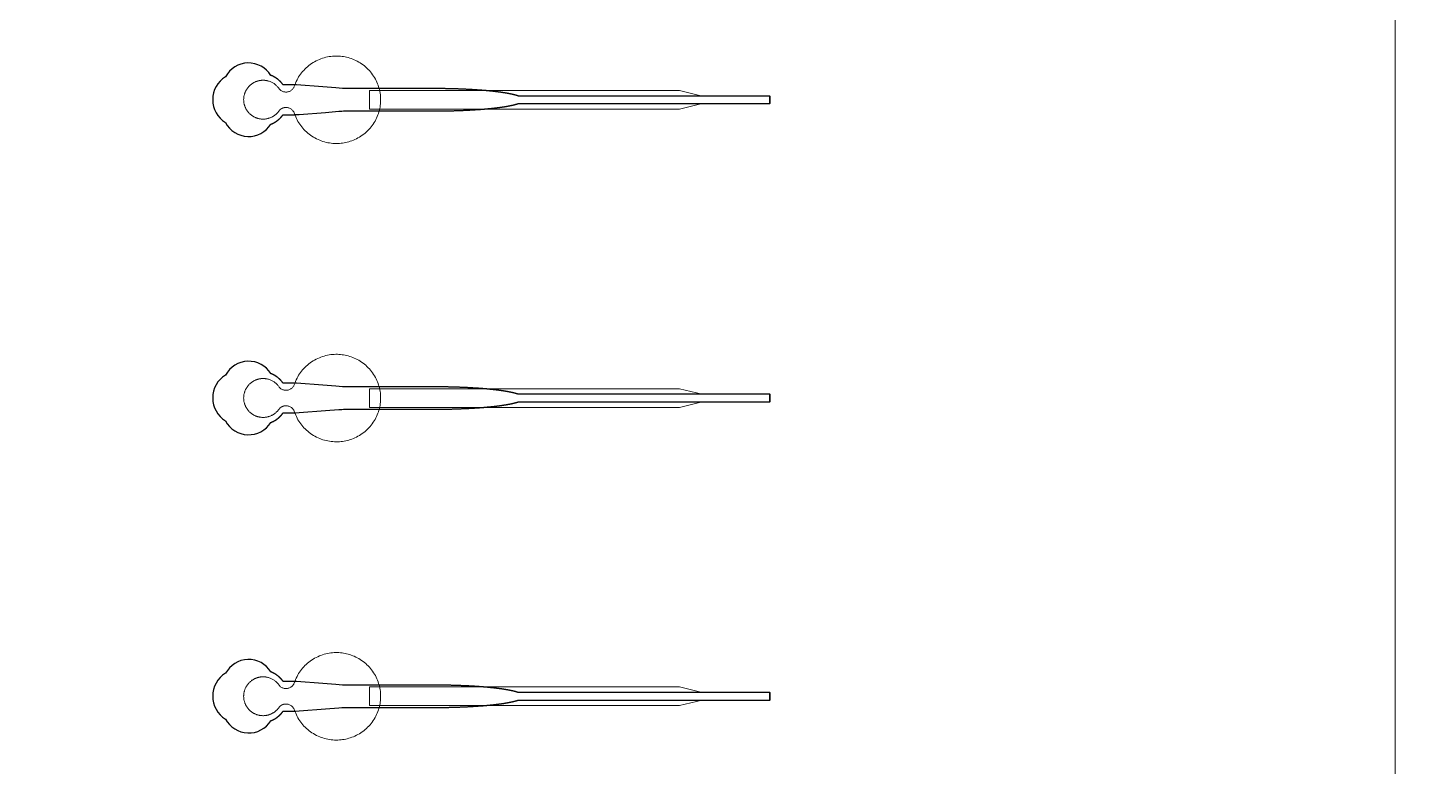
# Model space of a CAD drawing. Header units: inches. Extents: x -52997 to 52003, y -52254 to 52746.
# Drawn here: x 22411 to 31725, y 3341 to 8293 of the extents above; entities that cross this region are included whole.
import ezdxf

# ---------------------------------------------------------------- set-up
doc = ezdxf.new("R2010")
doc.units = ezdxf.units.IN
doc.header["$MEASUREMENT"] = 0
doc.layers.add('1', color=1, linetype='Continuous')
doc.layers.add('2', color=140, linetype='Continuous', lineweight=0)
doc.layers.add('3', color=90, linetype='Continuous', lineweight=0)

msp = doc.modelspace()

# ---------------------------------------------------------------- linework, layer by layer
at = {"layer": '1'}
for points in [[(-16283.4, -47485.7), (0, -47485.7), (16283.4, -47485.7, 5.999107)], [(-16250, -47285.7), (0, -47285.7), (16250, -47285.7, 5.986812)], [(-13685.8, -45485.7), (0, -45485.7), (13685.8, -45485.7, 6.794322)], [(24040.9, 7646.4), (24041.2, 7646.6), (24042.1, 7646.9), (24042.9, 7647.2), (24043.8, 7647.6), (24044.6, 7647.9), (24045.5, 7648.2), (24046.3, 7648.6), (24047.2, 7649), (24048, 7649.3), (24048.9, 7649.7), (24049.7, 7650.1), (24050.6, 7650.5), (24051.4, 7650.9), (24052.3, 7651.3), (24053.1, 7651.7), (24054, 7652.1), (24054.9, 7652.5), (24055.7, 7652.9), (24056.6, 7653.4), (24057.4, 7653.8), (24058.3, 7654.2), (24059.1, 7654.7), (24060, 7655.1), (24060.9, 7655.6), (24061.7, 7656.1), (24062.6, 7656.5), (24063.4, 7657), (24064.3, 7657.5), (24065.1, 7658), (24066, 7658.5), (24066.8, 7659), (24067.7, 7659.5), (24068.6, 7660), (24069.4, 7660.5), (24070.2, 7661), (24071.1, 7661.6), (24071.9, 7662.1), (24072.8, 7662.7), (24073.6, 7663.2), (24074.5, 7663.8), (24075.3, 7664.3), (24076.2, 7664.9), (24077, 7665.4), (24077.8, 7666), (24078.7, 7666.6), (24079.5, 7667.2), (24080.3, 7667.8), (24081.1, 7668.4), (24082, 7669), (24082.8, 7669.6), (24083.6, 7670.2), (24084.4, 7670.8), (24085.2, 7671.4), (24086, 7672), (24086.8, 7672.7), (24087.6, 7673.3), (24088.4, 7673.9), (24089.2, 7674.6), (24090, 7675.2), (24090.8, 7675.9), (24091.6, 7676.5), (24092.4, 7677.2), (24093.1, 7677.8), (24093.9, 7678.5), (24094.7, 7679.2), (24095.4, 7679.9), (24096.2, 7680.5), (24097, 7681.2), (24097.7, 7681.9), (24098.5, 7682.6), (24099.2, 7683.3), (24099.9, 7684), (24100.7, 7684.7), (24101.4, 7685.4), (24102.1, 7686.1), (24102.9, 7686.8), (24103.6, 7687.5), (24104.3, 7688.3), (24105, 7689), (24105.7, 7689.7), (24106.4, 7690.4), (24107.1, 7691.2), (24107.8, 7691.9), (24108.4, 7692.6), (24109.1, 7693.4), (24109.8, 7694.1), (24110.4, 7694.8), (24111.1, 7695.6), (24111.7, 7696.3), (24112.4, 7697.1), (24113, 7697.8), (24113.7, 7698.6), (24114.3, 7699.3), (24114.9, 7700.1), (24115.5, 7700.9), (24116.1, 7701.6), (24116.7, 7702.4), (24117.3, 7703.1), (24117.9, 7703.9), (24118.5, 7704.7), (24119.1, 7705.4), (24119.7, 7706.2), (24120.2, 7707), (24120.8, 7707.7), (24121.3, 7708.5), (24121.9, 7709.3), (24122.4, 7710), (24166, 7710), (24187.8, 7710), (24198.7, 7710), (24201.4, 7710), (24202.8, 7710), (24202.8, 7710), (24202.8, 7710), (24202.9, 7710), (24202.9, 7710), (24202.9, 7710.1), (24203, 7710.1), (24203.3, 7710.1), (24204, 7710.1), (24205.4, 7710.2), (24208.1, 7710.5), (24230.2, 7712.1), (24406.9, 7725.7), (24495.2, 7732.5), (24517.3, 7734.2), (24528.3, 7735), (24528.7, 7735), (24528.7, 7735), (24528.8, 7735), (24528.8, 7735), (24528.9, 7735), (24529.3, 7735), (24789.8, 7735), (24796.1, 7735), (24808.6, 7735), (24909.1, 7735), (25110.2, 7735), (25122.7, 7735), (25129, 7735), (25132.2, 7735), (25133.7, 7735), (25134.1, 7735), (25134.3, 7735), (25134.4, 7735), (25134.5, 7735), (25134.5, 7735), (25134.5, 7735), (25135.1, 7735), (25139.7, 7735.1), (25144.3, 7735.1), (25148.9, 7735.1), (25153.5, 7735.1), (25158.2, 7735.1), (25162.8, 7735.1), (25167.5, 7735.2), (25172.2, 7735.2), (25176.9, 7735.2), (25181.6, 7735.3), (25186.3, 7735.3), (25191, 7735.4), (25195.7, 7735.4), (25200.5, 7735.5), (25205.2, 7735.6), (25210, 7735.6), (25214.8, 7735.7), (25219.5, 7735.8), (25224.3, 7735.9), (25229.1, 7736), (25233.9, 7736.1), (25238.7, 7736.2), (25243.5, 7736.3), (25248.3, 7736.4), (25253.1, 7736.5), (25258, 7736.7), (25262.8, 7736.8), (25267.6, 7736.9), (25272.4, 7737.1), (25277.3, 7737.2), (25282.1, 7737.4), (25286.9, 7737.5), (25291.8, 7737.7), (25296.6, 7737.8), (25301.4, 7738), (25306.3, 7738.2), (25311.1, 7738.4), (25315.9, 7738.6), (25320.7, 7738.8), (25325.6, 7739), (25330.4, 7739.2), (25335.2, 7739.4), (25340, 7739.6), (25344.8, 7739.8), (25349.6, 7740), (25354.4, 7740.3), (25359.1, 7740.5), (25363.9, 7740.7), (25368.7, 7741), (25373.4, 7741.3), (25378.2, 7741.5), (25382.9, 7741.8), (25387.6, 7742), (25392.3, 7742.3), (25397, 7742.6), (25401.7, 7742.9), (25406.4, 7743.2), (25411, 7743.5), (25415.6, 7743.8), (25420.3, 7744.1), (25424.9, 7744.4), (25429.5, 7744.7), (25434, 7745.1), (25436.3, 7745.2), (25438.6, 7745.4), (25440.9, 7745.6), (25443.1, 7745.7), (25445.4, 7745.9), (25447.7, 7746.1), (25449.9, 7746.2), (25452.1, 7746.4), (25454.4, 7746.6), (25456.6, 7746.8), (25458.9, 7747), (25461.1, 7747.1), (25463.3, 7747.3), (25465.5, 7747.5), (25467.7, 7747.7), (25469.9, 7747.9), (25472.1, 7748.1), (25474.3, 7748.2), (25476.5, 7748.4), (25478.7, 7748.6), (25480.9, 7748.8), (25483, 7749), (25485.2, 7749.2), (25487.4, 7749.4), (25489.5, 7749.6), (25491.6, 7749.8), (25493.8, 7750), (25495.9, 7750.2), (25498, 7750.4), (25500.2, 7750.6), (25502.3, 7750.8), (25504.4, 7751), (25506.5, 7751.2), (25508.6, 7751.4), (25510.6, 7751.6), (25512.7, 7751.8), (25514.8, 7752), (25516.9, 7752.3), (25518.9, 7752.5), (25521, 7752.7), (25523, 7752.9), (25525, 7753.1), (25527.1, 7753.3), (25529.1, 7753.6), (25531.1, 7753.8), (25533.1, 7754), (25535.1, 7754.2), (25537.1, 7754.4), (25539.1, 7754.7), (25541, 7754.9), (25543, 7755.1), (25545, 7755.3), (25546.9, 7755.6), (25548.9, 7755.8), (25550.8, 7756), (25552.7, 7756.3), (25554.6, 7756.5), (25556.5, 7756.7), (25558.4, 7757), (25560.3, 7757.2), (25562.2, 7757.5), (25564.1, 7757.7), (25565.9, 7757.9), (25567.8, 7758.2), (25569.7, 7758.4), (25571.5, 7758.7), (25573.3, 7758.9), (25575.1, 7759.1), (25577, 7759.4), (25578.8, 7759.6), (25580.6, 7759.9), (25582.3, 7760.1), (25584.1, 7760.4), (25585.9, 7760.6), (25587.6, 7760.9), (25589.4, 7761.1), (25591.1, 7761.4), (25592.9, 7761.7), (25594.6, 7761.9), (25596.3, 7762.2), (25598, 7762.4), (25599.7, 7762.7), (25601.4, 7762.9), (25603, 7763.2), (25604.7, 7763.5), (25606.3, 7763.7), (25608, 7764), (25609.6, 7764.2), (25611.2, 7764.5), (25612.9, 7764.8), (25614.5, 7765), (25616.1, 7765.3), (25617.6, 7765.6), (25619.2, 7765.8), (25620.8, 7766.1), (25622.3, 7766.4), (25623.9, 7766.7), (25625.4, 7766.9), (25626.9, 7767.2), (25628.4, 7767.5), (25629.9, 7767.7), (25631.4, 7768), (25632.9, 7768.3), (25634.4, 7768.6), (25635.8, 7768.8), (25637.3, 7769.1), (25638.7, 7769.4), (25640.2, 7769.7), (25641.6, 7770), (25643, 7770.2), (25644.4, 7770.5), (25645.8, 7770.8), (25647.2, 7771.1), (25648.5, 7771.4), (25649.9, 7771.6), (25651.2, 7771.9), (25652.6, 7772.2), (25653.9, 7772.5), (25655.2, 7772.8), (25656.5, 7773.1), (25657.8, 7773.4), (25659.1, 7773.6), (25660.3, 7773.9), (25661.6, 7774.2), (25662.8, 7774.5), (25664.1, 7774.8), (25665.3, 7775.1), (25666.5, 7775.4), (25667.7, 7775.7), (25668.9, 7776), (25670.1, 7776.2), (25671.3, 7776.5), (25672.4, 7776.8), (25673.6, 7777.1), (25674.7, 7777.4), (25675.8, 7777.7), (25676.9, 7778), (25678, 7778.3), (25679.1, 7778.6), (25680.2, 7778.9), (25681.3, 7779.2), (25682.4, 7779.5), (25683.4, 7779.8), (25684.4, 7780.1), (25685.5, 7780.4), (25686.5, 7780.7), (25687.5, 7781), (25688.5, 7781.2), (25689.5, 7781.5), (25690.4, 7781.8), (25691.4, 7782.1), (25692.4, 7782.4), (25693.3, 7782.7), (25694.2, 7783), (25695.1, 7783.3), (25696, 7783.6), (25696.9, 7783.9), (25697.8, 7784.2), (25698.7, 7784.5), (25700.1, 7785), (27385.7, 7784.8), (27385.7, 7835), (25700.2, 7835), (25699.9, 7835.1), (25699, 7835.4), (25698.2, 7835.8), (25697.3, 7836.1), (25696.4, 7836.4), (25695.5, 7836.7), (25694.6, 7837), (25693.6, 7837.3), (25692.7, 7837.6), (25691.8, 7837.8), (25690.8, 7838.1), (25689.8, 7838.4), (25688.8, 7838.7), (25687.8, 7839), (25686.8, 7839.3), (25685.8, 7839.6), (25684.8, 7839.9), (25683.8, 7840.2), (25682.7, 7840.5), (25681.7, 7840.8), (25680.6, 7841.1), (25679.5, 7841.4), (25678.4, 7841.7), (25677.3, 7842), (25676.2, 7842.3), (25675.1, 7842.6), (25673.9, 7842.9), (25672.8, 7843.2), (25671.6, 7843.5), (25670.4, 7843.8), (25669.3, 7844.1), (25668.1, 7844.4), (25666.9, 7844.6), (25665.6, 7844.9), (25664.4, 7845.2), (25663.2, 7845.5), (25661.9, 7845.8), (25660.7, 7846.1), (25659.4, 7846.4), (25658.1, 7846.7), (25656.8, 7847), (25655.5, 7847.2), (25654.2, 7847.5), (25652.9, 7847.8), (25651.6, 7848.1), (25650.2, 7848.4), (25648.9, 7848.7), (25647.5, 7848.9), (25646.1, 7849.2), (25644.7, 7849.5), (25643.3, 7849.8), (25641.9, 7850.1), (25640.5, 7850.3), (25639.1, 7850.6), (25637.7, 7850.9), (25636.2, 7851.2), (25634.7, 7851.5), (25633.3, 7851.7), (25631.8, 7852), (25630.3, 7852.3), (25628.8, 7852.6), (25627.3, 7852.8), (25625.8, 7853.1), (25624.2, 7853.4), (25622.7, 7853.7), (25621.1, 7853.9), (25619.6, 7854.2), (25618, 7854.5), (25616.4, 7854.7), (25614.8, 7855), (25613.2, 7855.3), (25611.6, 7855.5), (25610, 7855.8), (25608.3, 7856.1), (25606.7, 7856.3), (25605, 7856.6), (25603.4, 7856.8), (25601.7, 7857.1), (25600, 7857.4), (25598.3, 7857.6), (25596.6, 7857.9), (25594.9, 7858.1), (25593.2, 7858.4), (25591.5, 7858.6), (25589.7, 7858.9), (25588, 7859.2), (25586.2, 7859.4), (25584.5, 7859.7), (25582.7, 7859.9), (25580.9, 7860.2), (25579.1, 7860.4), (25577.3, 7860.7), (25575.5, 7860.9), (25573.7, 7861.1), (25571.9, 7861.4), (25570, 7861.6), (25568.2, 7861.9), (25566.3, 7862.1), (25564.5, 7862.4), (25562.6, 7862.6), (25560.7, 7862.8), (25558.8, 7863.1), (25556.9, 7863.3), (25555, 7863.5), (25553.1, 7863.8), (25551.2, 7864), (25549.2, 7864.2), (25547.3, 7864.5), (25545.4, 7864.7), (25543.4, 7864.9), (25541.4, 7865.2), (25539.5, 7865.4), (25537.5, 7865.6), (25535.5, 7865.8), (25533.5, 7866.1), (25531.5, 7866.3), (25529.5, 7866.5), (25527.5, 7866.7), (25525.5, 7866.9), (25523.4, 7867.2), (25521.4, 7867.4), (25519.4, 7867.6), (25517.3, 7867.8), (25515.2, 7868), (25513.2, 7868.2), (25511.1, 7868.4), (25509, 7868.6), (25506.9, 7868.9), (25504.8, 7869.1), (25502.7, 7869.3), (25500.6, 7869.5), (25498.5, 7869.7), (25496.4, 7869.9), (25494.3, 7870.1), (25492.1, 7870.3), (25490, 7870.5), (25487.8, 7870.7), (25485.7, 7870.9), (25483.5, 7871.1), (25481.4, 7871.2), (25479.2, 7871.4), (25477, 7871.6), (25474.8, 7871.8), (25472.7, 7872), (25470.5, 7872.2), (25468.3, 7872.4), (25466.1, 7872.6), (25463.9, 7872.7), (25461.6, 7872.9), (25459.4, 7873.1), (25457.2, 7873.3), (25455, 7873.5), (25452.7, 7873.6), (25450.5, 7873.8), (25448.2, 7874), (25446, 7874.2), (25443.7, 7874.3), (25441.5, 7874.5), (25439.2, 7874.7), (25436.9, 7874.8), (25432.4, 7875.2), (25427.8, 7875.5), (25423.2, 7875.8), (25418.6, 7876.1), (25414, 7876.4), (25409.4, 7876.7), (25404.7, 7877), (25400.1, 7877.3), (25395.4, 7877.6), (25390.7, 7877.9), (25386, 7878.1), (25381.3, 7878.4), (25376.6, 7878.7), (25371.9, 7878.9), (25367.1, 7879.2), (25362.4, 7879.4), (25357.6, 7879.7), (25352.9, 7879.9), (25348.1, 7880.1), (25343.3, 7880.4), (25338.6, 7880.6), (25333.8, 7880.8), (25329, 7881), (25324.2, 7881.2), (25319.4, 7881.4), (25314.6, 7881.6), (25309.8, 7881.8), (25305, 7882), (25300.2, 7882.1), (25295.4, 7882.3), (25290.5, 7882.5), (25285.7, 7882.6), (25280.9, 7882.8), (25276.1, 7882.9), (25271.3, 7883.1), (25266.5, 7883.2), (25261.7, 7883.3), (25256.9, 7883.5), (25252.1, 7883.6), (25247.3, 7883.7), (25242.5, 7883.8), (25237.8, 7883.9), (25233, 7884), (25228.2, 7884.1), (25223.5, 7884.2), (25218.7, 7884.3), (25214, 7884.4), (25209.2, 7884.5), (25204.5, 7884.5), (25199.8, 7884.6), (25195.1, 7884.7), (25190.4, 7884.7), (25185.7, 7884.8), (25181, 7884.8), (25176.3, 7884.9), (25171.7, 7884.9), (25167, 7884.9), (25162.4, 7885), (25157.8, 7885), (25153.2, 7885), (25148.6, 7885), (25146.3, 7885), (25145.7, 7885), (25145.4, 7885), (25145.3, 7885), (25145.1, 7885), (25143.5, 7885), (25137.1, 7885), (25124.4, 7885), (25073.4, 7885), (24869.4, 7885), (24818.4, 7885), (24792.9, 7885), (24786.6, 7885), (24785, 7885), (24529.2, 7885), (24528.8, 7885), (24528.8, 7885), (24528.7, 7885), (24528.7, 7885), (24528.6, 7885), (24528.3, 7885.1), (24526.9, 7885.2), (24521.4, 7885.6), (24477.2, 7889), (24388.9, 7895.8), (24212.2, 7909.3), (24206.7, 7909.8), (24204, 7910), (24203.3, 7910), (24202.9, 7910), (24202.9, 7910), (24202.9, 7910), (24202.9, 7910), (24202.8, 7910), (24202.8, 7910), (24202.8, 7910), (24202.4, 7910), (24199.7, 7910), (24194.3, 7910), (24183.4, 7910), (24161.6, 7910), (24139.8, 7910), (24128.9, 7910), (24123.4, 7910), (24122.8, 7910), (24122.6, 7910), (24122.5, 7910), (24122.5, 7910), (24122.4, 7910), (24122.4, 7910), (24122.4, 7910.1), (24122, 7910.6), (24121.2, 7911.8), (24120.4, 7912.9), (24119.6, 7914), (24118.8, 7915.1), (24117.9, 7916.2), (24117, 7917.4), (24116.2, 7918.5), (24115.3, 7919.6), (24114.4, 7920.7), (24113.5, 7921.8), (24112.5, 7922.9), (24111.6, 7924), (24110.6, 7925.1), (24109.7, 7926.2), (24108.7, 7927.3), (24107.7, 7928.3), (24106.7, 7929.4), (24105.7, 7930.5), (24104.7, 7931.6), (24103.6, 7932.6), (24102.6, 7933.7), (24101.5, 7934.7), (24100.4, 7935.8), (24099.4, 7936.8), (24098.3, 7937.8), (24097.1, 7938.9), (24096, 7939.9), (24094.9, 7940.9), (24093.7, 7941.9), (24092.6, 7942.9), (24091.4, 7943.9), (24090.2, 7944.9), (24089.1, 7945.8), (24087.9, 7946.8), (24086.6, 7947.7), (24085.4, 7948.7), (24084.2, 7949.6), (24083, 7950.6), (24081.7, 7951.5), (24080.4, 7952.4), (24079.2, 7953.3), (24077.9, 7954.2), (24076.6, 7955.1), (24075.3, 7955.9), (24074, 7956.8), (24072.7, 7957.6), (24071.4, 7958.5), (24070.1, 7959.3), (24068.7, 7960.1), (24067.4, 7960.9), (24066, 7961.7), (24064.7, 7962.5), (24063.3, 7963.2), (24061.9, 7964), (24060.6, 7964.7), (24059.2, 7965.5), (24057.8, 7966.2), (24056.4, 7966.9), (24055, 7967.6), (24053.6, 7968.2), (24052.2, 7968.9), (24050.8, 7969.6), (24049.3, 7970.2), (24047.9, 7970.8), (24046.5, 7971.4), (24045.1, 7972), (24043.6, 7972.6), (24042.2, 7973.2), (24041, 7973.6, 0.576044), (23736.4, 7964.3, 0.560065), (23736.4, 7657.8, 0.578435)], [(24040.9, 5646.4), (24041.2, 5646.6), (24042.1, 5646.9), (24042.9, 5647.2), (24043.8, 5647.6), (24044.6, 5647.9), (24045.5, 5648.2), (24046.3, 5648.6), (24047.2, 5649), (24048, 5649.3), (24048.9, 5649.7), (24049.7, 5650.1), (24050.6, 5650.5), (24051.4, 5650.9), (24052.3, 5651.3), (24053.1, 5651.7), (24054, 5652.1), (24054.9, 5652.5), (24055.7, 5652.9), (24056.6, 5653.4), (24057.4, 5653.8), (24058.3, 5654.2), (24059.1, 5654.7), (24060, 5655.1), (24060.9, 5655.6), (24061.7, 5656.1), (24062.6, 5656.5), (24063.4, 5657), (24064.3, 5657.5), (24065.1, 5658), (24066, 5658.5), (24066.8, 5659), (24067.7, 5659.5), (24068.6, 5660), (24069.4, 5660.5), (24070.2, 5661), (24071.1, 5661.6), (24071.9, 5662.1), (24072.8, 5662.7), (24073.6, 5663.2), (24074.5, 5663.8), (24075.3, 5664.3), (24076.2, 5664.9), (24077, 5665.4), (24077.8, 5666), (24078.7, 5666.6), (24079.5, 5667.2), (24080.3, 5667.8), (24081.1, 5668.4), (24082, 5669), (24082.8, 5669.6), (24083.6, 5670.2), (24084.4, 5670.8), (24085.2, 5671.4), (24086, 5672), (24086.8, 5672.7), (24087.6, 5673.3), (24088.4, 5673.9), (24089.2, 5674.6), (24090, 5675.2), (24090.8, 5675.9), (24091.6, 5676.5), (24092.4, 5677.2), (24093.1, 5677.8), (24093.9, 5678.5), (24094.7, 5679.2), (24095.4, 5679.9), (24096.2, 5680.5), (24097, 5681.2), (24097.7, 5681.9), (24098.5, 5682.6), (24099.2, 5683.3), (24099.9, 5684), (24100.7, 5684.7), (24101.4, 5685.4), (24102.1, 5686.1), (24102.9, 5686.8), (24103.6, 5687.5), (24104.3, 5688.3), (24105, 5689), (24105.7, 5689.7), (24106.4, 5690.4), (24107.1, 5691.2), (24107.8, 5691.9), (24108.4, 5692.6), (24109.1, 5693.4), (24109.8, 5694.1), (24110.4, 5694.8), (24111.1, 5695.6), (24111.7, 5696.3), (24112.4, 5697.1), (24113, 5697.8), (24113.7, 5698.6), (24114.3, 5699.3), (24114.9, 5700.1), (24115.5, 5700.9), (24116.1, 5701.6), (24116.7, 5702.4), (24117.3, 5703.1), (24117.9, 5703.9), (24118.5, 5704.7), (24119.1, 5705.4), (24119.7, 5706.2), (24120.2, 5707), (24120.8, 5707.7), (24121.3, 5708.5), (24121.9, 5709.3), (24122.4, 5710), (24166, 5710), (24187.8, 5710), (24198.7, 5710), (24201.4, 5710), (24202.8, 5710), (24202.8, 5710), (24202.8, 5710), (24202.9, 5710), (24202.9, 5710), (24202.9, 5710.1), (24203, 5710.1), (24203.3, 5710.1), (24204, 5710.1), (24205.4, 5710.2), (24208.1, 5710.5), (24230.2, 5712.1), (24406.9, 5725.7), (24495.2, 5732.5), (24517.3, 5734.2), (24528.3, 5735), (24528.7, 5735), (24528.7, 5735), (24528.8, 5735), (24528.8, 5735), (24528.9, 5735), (24529.3, 5735), (24789.8, 5735), (24796.1, 5735), (24808.6, 5735), (24909.1, 5735), (25110.2, 5735), (25122.7, 5735), (25129, 5735), (25132.2, 5735), (25133.7, 5735), (25134.1, 5735), (25134.3, 5735), (25134.4, 5735), (25134.5, 5735), (25134.5, 5735), (25134.5, 5735), (25135.1, 5735), (25139.7, 5735.1), (25144.3, 5735.1), (25148.9, 5735.1), (25153.5, 5735.1), (25158.2, 5735.1), (25162.8, 5735.1), (25167.5, 5735.2), (25172.2, 5735.2), (25176.9, 5735.2), (25181.6, 5735.3), (25186.3, 5735.3), (25191, 5735.4), (25195.7, 5735.4), (25200.5, 5735.5), (25205.2, 5735.6), (25210, 5735.6), (25214.8, 5735.7), (25219.5, 5735.8), (25224.3, 5735.9), (25229.1, 5736), (25233.9, 5736.1), (25238.7, 5736.2), (25243.5, 5736.3), (25248.3, 5736.4), (25253.1, 5736.5), (25258, 5736.7), (25262.8, 5736.8), (25267.6, 5736.9), (25272.4, 5737.1), (25277.3, 5737.2), (25282.1, 5737.4), (25286.9, 5737.5), (25291.8, 5737.7), (25296.6, 5737.8), (25301.4, 5738), (25306.3, 5738.2), (25311.1, 5738.4), (25315.9, 5738.6), (25320.7, 5738.8), (25325.6, 5739), (25330.4, 5739.2), (25335.2, 5739.4), (25340, 5739.6), (25344.8, 5739.8), (25349.6, 5740), (25354.4, 5740.3), (25359.1, 5740.5), (25363.9, 5740.7), (25368.7, 5741), (25373.4, 5741.3), (25378.2, 5741.5), (25382.9, 5741.8), (25387.6, 5742), (25392.3, 5742.3), (25397, 5742.6), (25401.7, 5742.9), (25406.4, 5743.2), (25411, 5743.5), (25415.6, 5743.8), (25420.3, 5744.1), (25424.9, 5744.4), (25429.5, 5744.7), (25434, 5745.1), (25436.3, 5745.2), (25438.6, 5745.4), (25440.9, 5745.6), (25443.1, 5745.7), (25445.4, 5745.9), (25447.7, 5746.1), (25449.9, 5746.2), (25452.1, 5746.4), (25454.4, 5746.6), (25456.6, 5746.8), (25458.9, 5747), (25461.1, 5747.1), (25463.3, 5747.3), (25465.5, 5747.5), (25467.7, 5747.7), (25469.9, 5747.9), (25472.1, 5748.1), (25474.3, 5748.2), (25476.5, 5748.4), (25478.7, 5748.6), (25480.9, 5748.8), (25483, 5749), (25485.2, 5749.2), (25487.4, 5749.4), (25489.5, 5749.6), (25491.6, 5749.8), (25493.8, 5750), (25495.9, 5750.2), (25498, 5750.4), (25500.2, 5750.6), (25502.3, 5750.8), (25504.4, 5751), (25506.5, 5751.2), (25508.6, 5751.4), (25510.6, 5751.6), (25512.7, 5751.8), (25514.8, 5752), (25516.9, 5752.3), (25518.9, 5752.5), (25521, 5752.7), (25523, 5752.9), (25525, 5753.1), (25527.1, 5753.3), (25529.1, 5753.6), (25531.1, 5753.8), (25533.1, 5754), (25535.1, 5754.2), (25537.1, 5754.4), (25539.1, 5754.7), (25541, 5754.9), (25543, 5755.1), (25545, 5755.3), (25546.9, 5755.6), (25548.9, 5755.8), (25550.8, 5756), (25552.7, 5756.3), (25554.6, 5756.5), (25556.5, 5756.7), (25558.4, 5757), (25560.3, 5757.2), (25562.2, 5757.5), (25564.1, 5757.7), (25565.9, 5757.9), (25567.8, 5758.2), (25569.7, 5758.4), (25571.5, 5758.7), (25573.3, 5758.9), (25575.1, 5759.1), (25577, 5759.4), (25578.8, 5759.6), (25580.6, 5759.9), (25582.3, 5760.1), (25584.1, 5760.4), (25585.9, 5760.6), (25587.6, 5760.9), (25589.4, 5761.1), (25591.1, 5761.4), (25592.9, 5761.7), (25594.6, 5761.9), (25596.3, 5762.2), (25598, 5762.4), (25599.7, 5762.7), (25601.4, 5762.9), (25603, 5763.2), (25604.7, 5763.5), (25606.3, 5763.7), (25608, 5764), (25609.6, 5764.2), (25611.2, 5764.5), (25612.9, 5764.8), (25614.5, 5765), (25616.1, 5765.3), (25617.6, 5765.6), (25619.2, 5765.8), (25620.8, 5766.1), (25622.3, 5766.4), (25623.9, 5766.7), (25625.4, 5766.9), (25626.9, 5767.2), (25628.4, 5767.5), (25629.9, 5767.7), (25631.4, 5768), (25632.9, 5768.3), (25634.4, 5768.6), (25635.8, 5768.8), (25637.3, 5769.1), (25638.7, 5769.4), (25640.2, 5769.7), (25641.6, 5770), (25643, 5770.2), (25644.4, 5770.5), (25645.8, 5770.8), (25647.2, 5771.1), (25648.5, 5771.4), (25649.9, 5771.6), (25651.2, 5771.9), (25652.6, 5772.2), (25653.9, 5772.5), (25655.2, 5772.8), (25656.5, 5773.1), (25657.8, 5773.4), (25659.1, 5773.6), (25660.3, 5773.9), (25661.6, 5774.2), (25662.8, 5774.5), (25664.1, 5774.8), (25665.3, 5775.1), (25666.5, 5775.4), (25667.7, 5775.7), (25668.9, 5776), (25670.1, 5776.2), (25671.3, 5776.5), (25672.4, 5776.8), (25673.6, 5777.1), (25674.7, 5777.4), (25675.8, 5777.7), (25676.9, 5778), (25678, 5778.3), (25679.1, 5778.6), (25680.2, 5778.9), (25681.3, 5779.2), (25682.4, 5779.5), (25683.4, 5779.8), (25684.4, 5780.1), (25685.5, 5780.4), (25686.5, 5780.7), (25687.5, 5781), (25688.5, 5781.2), (25689.5, 5781.5), (25690.4, 5781.8), (25691.4, 5782.1), (25692.4, 5782.4), (25693.3, 5782.7), (25694.2, 5783), (25695.1, 5783.3), (25696, 5783.6), (25696.9, 5783.9), (25697.8, 5784.2), (25698.7, 5784.5), (25700.1, 5785), (27385.7, 5784.8), (27385.7, 5835), (25700.2, 5835), (25699.9, 5835.1), (25699, 5835.4), (25698.2, 5835.8), (25697.3, 5836.1), (25696.4, 5836.4), (25695.5, 5836.7), (25694.6, 5837), (25693.6, 5837.3), (25692.7, 5837.6), (25691.8, 5837.8), (25690.8, 5838.1), (25689.8, 5838.4), (25688.8, 5838.7), (25687.8, 5839), (25686.8, 5839.3), (25685.8, 5839.6), (25684.8, 5839.9), (25683.8, 5840.2), (25682.7, 5840.5), (25681.7, 5840.8), (25680.6, 5841.1), (25679.5, 5841.4), (25678.4, 5841.7), (25677.3, 5842), (25676.2, 5842.3), (25675.1, 5842.6), (25673.9, 5842.9), (25672.8, 5843.2), (25671.6, 5843.5), (25670.4, 5843.8), (25669.3, 5844.1), (25668.1, 5844.4), (25666.9, 5844.6), (25665.6, 5844.9), (25664.4, 5845.2), (25663.2, 5845.5), (25661.9, 5845.8), (25660.7, 5846.1), (25659.4, 5846.4), (25658.1, 5846.7), (25656.8, 5847), (25655.5, 5847.2), (25654.2, 5847.5), (25652.9, 5847.8), (25651.6, 5848.1), (25650.2, 5848.4), (25648.9, 5848.7), (25647.5, 5848.9), (25646.1, 5849.2), (25644.7, 5849.5), (25643.3, 5849.8), (25641.9, 5850.1), (25640.5, 5850.3), (25639.1, 5850.6), (25637.7, 5850.9), (25636.2, 5851.2), (25634.7, 5851.5), (25633.3, 5851.7), (25631.8, 5852), (25630.3, 5852.3), (25628.8, 5852.6), (25627.3, 5852.8), (25625.8, 5853.1), (25624.2, 5853.4), (25622.7, 5853.7), (25621.1, 5853.9), (25619.6, 5854.2), (25618, 5854.5), (25616.4, 5854.7), (25614.8, 5855), (25613.2, 5855.3), (25611.6, 5855.5), (25610, 5855.8), (25608.3, 5856.1), (25606.7, 5856.3), (25605, 5856.6), (25603.4, 5856.8), (25601.7, 5857.1), (25600, 5857.4), (25598.3, 5857.6), (25596.6, 5857.9), (25594.9, 5858.1), (25593.2, 5858.4), (25591.5, 5858.6), (25589.7, 5858.9), (25588, 5859.2), (25586.2, 5859.4), (25584.5, 5859.7), (25582.7, 5859.9), (25580.9, 5860.2), (25579.1, 5860.4), (25577.3, 5860.7), (25575.5, 5860.9), (25573.7, 5861.1), (25571.9, 5861.4), (25570, 5861.6), (25568.2, 5861.9), (25566.3, 5862.1), (25564.5, 5862.4), (25562.6, 5862.6), (25560.7, 5862.8), (25558.8, 5863.1), (25556.9, 5863.3), (25555, 5863.5), (25553.1, 5863.8), (25551.2, 5864), (25549.2, 5864.2), (25547.3, 5864.5), (25545.4, 5864.7), (25543.4, 5864.9), (25541.4, 5865.2), (25539.5, 5865.4), (25537.5, 5865.6), (25535.5, 5865.8), (25533.5, 5866.1), (25531.5, 5866.3), (25529.5, 5866.5), (25527.5, 5866.7), (25525.5, 5866.9), (25523.4, 5867.2), (25521.4, 5867.4), (25519.4, 5867.6), (25517.3, 5867.8), (25515.2, 5868), (25513.2, 5868.2), (25511.1, 5868.4), (25509, 5868.6), (25506.9, 5868.9), (25504.8, 5869.1), (25502.7, 5869.3), (25500.6, 5869.5), (25498.5, 5869.7), (25496.4, 5869.9), (25494.3, 5870.1), (25492.1, 5870.3), (25490, 5870.5), (25487.8, 5870.7), (25485.7, 5870.9), (25483.5, 5871.1), (25481.4, 5871.2), (25479.2, 5871.4), (25477, 5871.6), (25474.8, 5871.8), (25472.7, 5872), (25470.5, 5872.2), (25468.3, 5872.4), (25466.1, 5872.6), (25463.9, 5872.7), (25461.6, 5872.9), (25459.4, 5873.1), (25457.2, 5873.3), (25455, 5873.5), (25452.7, 5873.6), (25450.5, 5873.8), (25448.2, 5874), (25446, 5874.2), (25443.7, 5874.3), (25441.5, 5874.5), (25439.2, 5874.7), (25436.9, 5874.8), (25432.4, 5875.2), (25427.8, 5875.5), (25423.2, 5875.8), (25418.6, 5876.1), (25414, 5876.4), (25409.4, 5876.7), (25404.7, 5877), (25400.1, 5877.3), (25395.4, 5877.6), (25390.7, 5877.9), (25386, 5878.1), (25381.3, 5878.4), (25376.6, 5878.7), (25371.9, 5878.9), (25367.1, 5879.2), (25362.4, 5879.4), (25357.6, 5879.7), (25352.9, 5879.9), (25348.1, 5880.1), (25343.3, 5880.4), (25338.6, 5880.6), (25333.8, 5880.8), (25329, 5881), (25324.2, 5881.2), (25319.4, 5881.4), (25314.6, 5881.6), (25309.8, 5881.8), (25305, 5882), (25300.2, 5882.1), (25295.4, 5882.3), (25290.5, 5882.5), (25285.7, 5882.6), (25280.9, 5882.8), (25276.1, 5882.9), (25271.3, 5883.1), (25266.5, 5883.2), (25261.7, 5883.3), (25256.9, 5883.5), (25252.1, 5883.6), (25247.3, 5883.7), (25242.5, 5883.8), (25237.8, 5883.9), (25233, 5884), (25228.2, 5884.1), (25223.5, 5884.2), (25218.7, 5884.3), (25214, 5884.4), (25209.2, 5884.5), (25204.5, 5884.5), (25199.8, 5884.6), (25195.1, 5884.7), (25190.4, 5884.7), (25185.7, 5884.8), (25181, 5884.8), (25176.3, 5884.9), (25171.7, 5884.9), (25167, 5884.9), (25162.4, 5885), (25157.8, 5885), (25153.2, 5885), (25148.6, 5885), (25146.3, 5885), (25145.7, 5885), (25145.4, 5885), (25145.3, 5885), (25145.1, 5885), (25143.5, 5885), (25137.1, 5885), (25124.4, 5885), (25073.4, 5885), (24869.4, 5885), (24818.4, 5885), (24792.9, 5885), (24786.6, 5885), (24785, 5885), (24529.2, 5885), (24528.8, 5885), (24528.8, 5885), (24528.7, 5885), (24528.7, 5885), (24528.6, 5885), (24528.3, 5885.1), (24526.9, 5885.2), (24521.4, 5885.6), (24477.2, 5889), (24388.9, 5895.8), (24212.2, 5909.3), (24206.7, 5909.8), (24204, 5910), (24203.3, 5910), (24202.9, 5910), (24202.9, 5910), (24202.9, 5910), (24202.9, 5910), (24202.8, 5910), (24202.8, 5910), (24202.8, 5910), (24202.4, 5910), (24199.7, 5910), (24194.3, 5910), (24183.4, 5910), (24161.6, 5910), (24139.8, 5910), (24128.9, 5910), (24123.4, 5910), (24122.8, 5910), (24122.6, 5910), (24122.5, 5910), (24122.5, 5910), (24122.4, 5910), (24122.4, 5910), (24122.4, 5910.1), (24122, 5910.6), (24121.2, 5911.8), (24120.4, 5912.9), (24119.6, 5914), (24118.8, 5915.1), (24117.9, 5916.2), (24117, 5917.4), (24116.2, 5918.5), (24115.3, 5919.6), (24114.4, 5920.7), (24113.5, 5921.8), (24112.5, 5922.9), (24111.6, 5924), (24110.6, 5925.1), (24109.7, 5926.2), (24108.7, 5927.3), (24107.7, 5928.3), (24106.7, 5929.4), (24105.7, 5930.5), (24104.7, 5931.6), (24103.6, 5932.6), (24102.6, 5933.7), (24101.5, 5934.7), (24100.4, 5935.8), (24099.4, 5936.8), (24098.3, 5937.8), (24097.1, 5938.9), (24096, 5939.9), (24094.9, 5940.9), (24093.7, 5941.9), (24092.6, 5942.9), (24091.4, 5943.9), (24090.2, 5944.9), (24089.1, 5945.8), (24087.9, 5946.8), (24086.6, 5947.7), (24085.4, 5948.7), (24084.2, 5949.6), (24083, 5950.6), (24081.7, 5951.5), (24080.4, 5952.4), (24079.2, 5953.3), (24077.9, 5954.2), (24076.6, 5955.1), (24075.3, 5955.9), (24074, 5956.8), (24072.7, 5957.6), (24071.4, 5958.5), (24070.1, 5959.3), (24068.7, 5960.1), (24067.4, 5960.9), (24066, 5961.7), (24064.7, 5962.5), (24063.3, 5963.2), (24061.9, 5964), (24060.6, 5964.7), (24059.2, 5965.5), (24057.8, 5966.2), (24056.4, 5966.9), (24055, 5967.6), (24053.6, 5968.2), (24052.2, 5968.9), (24050.8, 5969.6), (24049.3, 5970.2), (24047.9, 5970.8), (24046.5, 5971.4), (24045.1, 5972), (24043.6, 5972.6), (24042.2, 5973.2), (24041, 5973.6, 0.576044), (23736.4, 5964.3, 0.560065), (23736.4, 5657.8, 0.578435)], [(24040.9, 3646.4), (24041.2, 3646.6), (24042.1, 3646.9), (24042.9, 3647.2), (24043.8, 3647.6), (24044.6, 3647.9), (24045.5, 3648.2), (24046.3, 3648.6), (24047.2, 3649), (24048, 3649.3), (24048.9, 3649.7), (24049.7, 3650.1), (24050.6, 3650.5), (24051.4, 3650.9), (24052.3, 3651.3), (24053.1, 3651.7), (24054, 3652.1), (24054.9, 3652.5), (24055.7, 3652.9), (24056.6, 3653.4), (24057.4, 3653.8), (24058.3, 3654.2), (24059.1, 3654.7), (24060, 3655.1), (24060.9, 3655.6), (24061.7, 3656.1), (24062.6, 3656.5), (24063.4, 3657), (24064.3, 3657.5), (24065.1, 3658), (24066, 3658.5), (24066.8, 3659), (24067.7, 3659.5), (24068.6, 3660), (24069.4, 3660.5), (24070.2, 3661), (24071.1, 3661.6), (24071.9, 3662.1), (24072.8, 3662.7), (24073.6, 3663.2), (24074.5, 3663.8), (24075.3, 3664.3), (24076.2, 3664.9), (24077, 3665.4), (24077.8, 3666), (24078.7, 3666.6), (24079.5, 3667.2), (24080.3, 3667.8), (24081.1, 3668.4), (24082, 3669), (24082.8, 3669.6), (24083.6, 3670.2), (24084.4, 3670.8), (24085.2, 3671.4), (24086, 3672), (24086.8, 3672.7), (24087.6, 3673.3), (24088.4, 3673.9), (24089.2, 3674.6), (24090, 3675.2), (24090.8, 3675.9), (24091.6, 3676.5), (24092.4, 3677.2), (24093.1, 3677.8), (24093.9, 3678.5), (24094.7, 3679.2), (24095.4, 3679.9), (24096.2, 3680.5), (24097, 3681.2), (24097.7, 3681.9), (24098.5, 3682.6), (24099.2, 3683.3), (24099.9, 3684), (24100.7, 3684.7), (24101.4, 3685.4), (24102.1, 3686.1), (24102.9, 3686.8), (24103.6, 3687.5), (24104.3, 3688.3), (24105, 3689), (24105.7, 3689.7), (24106.4, 3690.4), (24107.1, 3691.2), (24107.8, 3691.9), (24108.4, 3692.6), (24109.1, 3693.4), (24109.8, 3694.1), (24110.4, 3694.8), (24111.1, 3695.6), (24111.7, 3696.3), (24112.4, 3697.1), (24113, 3697.8), (24113.7, 3698.6), (24114.3, 3699.3), (24114.9, 3700.1), (24115.5, 3700.9), (24116.1, 3701.6), (24116.7, 3702.4), (24117.3, 3703.1), (24117.9, 3703.9), (24118.5, 3704.7), (24119.1, 3705.4), (24119.7, 3706.2), (24120.2, 3707), (24120.8, 3707.7), (24121.3, 3708.5), (24121.9, 3709.3), (24122.4, 3710), (24166, 3710), (24187.8, 3710), (24198.7, 3710), (24201.4, 3710), (24202.8, 3710), (24202.8, 3710), (24202.8, 3710), (24202.9, 3710), (24202.9, 3710), (24202.9, 3710.1), (24203, 3710.1), (24203.3, 3710.1), (24204, 3710.1), (24205.4, 3710.2), (24208.1, 3710.5), (24230.2, 3712.1), (24406.9, 3725.7), (24495.2, 3732.5), (24517.3, 3734.2), (24528.3, 3735), (24528.7, 3735), (24528.7, 3735), (24528.8, 3735), (24528.8, 3735), (24528.9, 3735), (24529.3, 3735), (24789.8, 3735), (24796.1, 3735), (24808.6, 3735), (24909.1, 3735), (25110.2, 3735), (25122.7, 3735), (25129, 3735), (25132.2, 3735), (25133.7, 3735), (25134.1, 3735), (25134.3, 3735), (25134.4, 3735), (25134.5, 3735), (25134.5, 3735), (25134.5, 3735), (25135.1, 3735), (25139.7, 3735.1), (25144.3, 3735.1), (25148.9, 3735.1), (25153.5, 3735.1), (25158.2, 3735.1), (25162.8, 3735.1), (25167.5, 3735.2), (25172.2, 3735.2), (25176.9, 3735.2), (25181.6, 3735.3), (25186.3, 3735.3), (25191, 3735.4), (25195.7, 3735.4), (25200.5, 3735.5), (25205.2, 3735.6), (25210, 3735.6), (25214.8, 3735.7), (25219.5, 3735.8), (25224.3, 3735.9), (25229.1, 3736), (25233.9, 3736.1), (25238.7, 3736.2), (25243.5, 3736.3), (25248.3, 3736.4), (25253.1, 3736.5), (25258, 3736.7), (25262.8, 3736.8), (25267.6, 3736.9), (25272.4, 3737.1), (25277.3, 3737.2), (25282.1, 3737.4), (25286.9, 3737.5), (25291.8, 3737.7), (25296.6, 3737.8), (25301.4, 3738), (25306.3, 3738.2), (25311.1, 3738.4), (25315.9, 3738.6), (25320.7, 3738.8), (25325.6, 3739), (25330.4, 3739.2), (25335.2, 3739.4), (25340, 3739.6), (25344.8, 3739.8), (25349.6, 3740), (25354.4, 3740.3), (25359.1, 3740.5), (25363.9, 3740.7), (25368.7, 3741), (25373.4, 3741.3), (25378.2, 3741.5), (25382.9, 3741.8), (25387.6, 3742), (25392.3, 3742.3), (25397, 3742.6), (25401.7, 3742.9), (25406.4, 3743.2), (25411, 3743.5), (25415.6, 3743.8), (25420.3, 3744.1), (25424.9, 3744.4), (25429.5, 3744.7), (25434, 3745.1), (25436.3, 3745.2), (25438.6, 3745.4), (25440.9, 3745.6), (25443.1, 3745.7), (25445.4, 3745.9), (25447.7, 3746.1), (25449.9, 3746.2), (25452.1, 3746.4), (25454.4, 3746.6), (25456.6, 3746.8), (25458.9, 3747), (25461.1, 3747.1), (25463.3, 3747.3), (25465.5, 3747.5), (25467.7, 3747.7), (25469.9, 3747.9), (25472.1, 3748.1), (25474.3, 3748.2), (25476.5, 3748.4), (25478.7, 3748.6), (25480.9, 3748.8), (25483, 3749), (25485.2, 3749.2), (25487.4, 3749.4), (25489.5, 3749.6), (25491.6, 3749.8), (25493.8, 3750), (25495.9, 3750.2), (25498, 3750.4), (25500.2, 3750.6), (25502.3, 3750.8), (25504.4, 3751), (25506.5, 3751.2), (25508.6, 3751.4), (25510.6, 3751.6), (25512.7, 3751.8), (25514.8, 3752), (25516.9, 3752.3), (25518.9, 3752.5), (25521, 3752.7), (25523, 3752.9), (25525, 3753.1), (25527.1, 3753.3), (25529.1, 3753.6), (25531.1, 3753.8), (25533.1, 3754), (25535.1, 3754.2), (25537.1, 3754.4), (25539.1, 3754.7), (25541, 3754.9), (25543, 3755.1), (25545, 3755.3), (25546.9, 3755.6), (25548.9, 3755.8), (25550.8, 3756), (25552.7, 3756.3), (25554.6, 3756.5), (25556.5, 3756.7), (25558.4, 3757), (25560.3, 3757.2), (25562.2, 3757.5), (25564.1, 3757.7), (25565.9, 3757.9), (25567.8, 3758.2), (25569.7, 3758.4), (25571.5, 3758.7), (25573.3, 3758.9), (25575.1, 3759.1), (25577, 3759.4), (25578.8, 3759.6), (25580.6, 3759.9), (25582.3, 3760.1), (25584.1, 3760.4), (25585.9, 3760.6), (25587.6, 3760.9), (25589.4, 3761.1), (25591.1, 3761.4), (25592.9, 3761.7), (25594.6, 3761.9), (25596.3, 3762.2), (25598, 3762.4), (25599.7, 3762.7), (25601.4, 3762.9), (25603, 3763.2), (25604.7, 3763.5), (25606.3, 3763.7), (25608, 3764), (25609.6, 3764.2), (25611.2, 3764.5), (25612.9, 3764.8), (25614.5, 3765), (25616.1, 3765.3), (25617.6, 3765.6), (25619.2, 3765.8), (25620.8, 3766.1), (25622.3, 3766.4), (25623.9, 3766.7), (25625.4, 3766.9), (25626.9, 3767.2), (25628.4, 3767.5), (25629.9, 3767.7), (25631.4, 3768), (25632.9, 3768.3), (25634.4, 3768.6), (25635.8, 3768.8), (25637.3, 3769.1), (25638.7, 3769.4), (25640.2, 3769.7), (25641.6, 3770), (25643, 3770.2), (25644.4, 3770.5), (25645.8, 3770.8), (25647.2, 3771.1), (25648.5, 3771.4), (25649.9, 3771.6), (25651.2, 3771.9), (25652.6, 3772.2), (25653.9, 3772.5), (25655.2, 3772.8), (25656.5, 3773.1), (25657.8, 3773.4), (25659.1, 3773.6), (25660.3, 3773.9), (25661.6, 3774.2), (25662.8, 3774.5), (25664.1, 3774.8), (25665.3, 3775.1), (25666.5, 3775.4), (25667.7, 3775.7), (25668.9, 3776), (25670.1, 3776.2), (25671.3, 3776.5), (25672.4, 3776.8), (25673.6, 3777.1), (25674.7, 3777.4), (25675.8, 3777.7), (25676.9, 3778), (25678, 3778.3), (25679.1, 3778.6), (25680.2, 3778.9), (25681.3, 3779.2), (25682.4, 3779.5), (25683.4, 3779.8), (25684.4, 3780.1), (25685.5, 3780.4), (25686.5, 3780.7), (25687.5, 3781), (25688.5, 3781.2), (25689.5, 3781.5), (25690.4, 3781.8), (25691.4, 3782.1), (25692.4, 3782.4), (25693.3, 3782.7), (25694.2, 3783), (25695.1, 3783.3), (25696, 3783.6), (25696.9, 3783.9), (25697.8, 3784.2), (25698.7, 3784.5), (25700.1, 3785), (27385.7, 3784.8), (27385.7, 3835), (25700.2, 3835), (25699.9, 3835.1), (25699, 3835.4), (25698.2, 3835.8), (25697.3, 3836.1), (25696.4, 3836.4), (25695.5, 3836.7), (25694.6, 3837), (25693.6, 3837.3), (25692.7, 3837.6), (25691.8, 3837.8), (25690.8, 3838.1), (25689.8, 3838.4), (25688.8, 3838.7), (25687.8, 3839), (25686.8, 3839.3), (25685.8, 3839.6), (25684.8, 3839.9), (25683.8, 3840.2), (25682.7, 3840.5), (25681.7, 3840.8), (25680.6, 3841.1), (25679.5, 3841.4), (25678.4, 3841.7), (25677.3, 3842), (25676.2, 3842.3), (25675.1, 3842.6), (25673.9, 3842.9), (25672.8, 3843.2), (25671.6, 3843.5), (25670.4, 3843.8), (25669.3, 3844.1), (25668.1, 3844.4), (25666.9, 3844.6), (25665.6, 3844.9), (25664.4, 3845.2), (25663.2, 3845.5), (25661.9, 3845.8), (25660.7, 3846.1), (25659.4, 3846.4), (25658.1, 3846.7), (25656.8, 3847), (25655.5, 3847.2), (25654.2, 3847.5), (25652.9, 3847.8), (25651.6, 3848.1), (25650.2, 3848.4), (25648.9, 3848.7), (25647.5, 3848.9), (25646.1, 3849.2), (25644.7, 3849.5), (25643.3, 3849.8), (25641.9, 3850.1), (25640.5, 3850.3), (25639.1, 3850.6), (25637.7, 3850.9), (25636.2, 3851.2), (25634.7, 3851.5), (25633.3, 3851.7), (25631.8, 3852), (25630.3, 3852.3), (25628.8, 3852.6), (25627.3, 3852.8), (25625.8, 3853.1), (25624.2, 3853.4), (25622.7, 3853.7), (25621.1, 3853.9), (25619.6, 3854.2), (25618, 3854.5), (25616.4, 3854.7), (25614.8, 3855), (25613.2, 3855.3), (25611.6, 3855.5), (25610, 3855.8), (25608.3, 3856.1), (25606.7, 3856.3), (25605, 3856.6), (25603.4, 3856.8), (25601.7, 3857.1), (25600, 3857.4), (25598.3, 3857.6), (25596.6, 3857.9), (25594.9, 3858.1), (25593.2, 3858.4), (25591.5, 3858.6), (25589.7, 3858.9), (25588, 3859.2), (25586.2, 3859.4), (25584.5, 3859.7), (25582.7, 3859.9), (25580.9, 3860.2), (25579.1, 3860.4), (25577.3, 3860.7), (25575.5, 3860.9), (25573.7, 3861.1), (25571.9, 3861.4), (25570, 3861.6), (25568.2, 3861.9), (25566.3, 3862.1), (25564.5, 3862.4), (25562.6, 3862.6), (25560.7, 3862.8), (25558.8, 3863.1), (25556.9, 3863.3), (25555, 3863.5), (25553.1, 3863.8), (25551.2, 3864), (25549.2, 3864.2), (25547.3, 3864.5), (25545.4, 3864.7), (25543.4, 3864.9), (25541.4, 3865.2), (25539.5, 3865.4), (25537.5, 3865.6), (25535.5, 3865.8), (25533.5, 3866.1), (25531.5, 3866.3), (25529.5, 3866.5), (25527.5, 3866.7), (25525.5, 3866.9), (25523.4, 3867.2), (25521.4, 3867.4), (25519.4, 3867.6), (25517.3, 3867.8), (25515.2, 3868), (25513.2, 3868.2), (25511.1, 3868.4), (25509, 3868.6), (25506.9, 3868.9), (25504.8, 3869.1), (25502.7, 3869.3), (25500.6, 3869.5), (25498.5, 3869.7), (25496.4, 3869.9), (25494.3, 3870.1), (25492.1, 3870.3), (25490, 3870.5), (25487.8, 3870.7), (25485.7, 3870.9), (25483.5, 3871.1), (25481.4, 3871.2), (25479.2, 3871.4), (25477, 3871.6), (25474.8, 3871.8), (25472.7, 3872), (25470.5, 3872.2), (25468.3, 3872.4), (25466.1, 3872.6), (25463.9, 3872.7), (25461.6, 3872.9), (25459.4, 3873.1), (25457.2, 3873.3), (25455, 3873.5), (25452.7, 3873.6), (25450.5, 3873.8), (25448.2, 3874), (25446, 3874.2), (25443.7, 3874.3), (25441.5, 3874.5), (25439.2, 3874.7), (25436.9, 3874.8), (25432.4, 3875.2), (25427.8, 3875.5), (25423.2, 3875.8), (25418.6, 3876.1), (25414, 3876.4), (25409.4, 3876.7), (25404.7, 3877), (25400.1, 3877.3), (25395.4, 3877.6), (25390.7, 3877.9), (25386, 3878.1), (25381.3, 3878.4), (25376.6, 3878.7), (25371.9, 3878.9), (25367.1, 3879.2), (25362.4, 3879.4), (25357.6, 3879.7), (25352.9, 3879.9), (25348.1, 3880.1), (25343.3, 3880.4), (25338.6, 3880.6), (25333.8, 3880.8), (25329, 3881), (25324.2, 3881.2), (25319.4, 3881.4), (25314.6, 3881.6), (25309.8, 3881.8), (25305, 3882), (25300.2, 3882.1), (25295.4, 3882.3), (25290.5, 3882.5), (25285.7, 3882.6), (25280.9, 3882.8), (25276.1, 3882.9), (25271.3, 3883.1), (25266.5, 3883.2), (25261.7, 3883.3), (25256.9, 3883.5), (25252.1, 3883.6), (25247.3, 3883.7), (25242.5, 3883.8), (25237.8, 3883.9), (25233, 3884), (25228.2, 3884.1), (25223.5, 3884.2), (25218.7, 3884.3), (25214, 3884.4), (25209.2, 3884.5), (25204.5, 3884.5), (25199.8, 3884.6), (25195.1, 3884.7), (25190.4, 3884.7), (25185.7, 3884.8), (25181, 3884.8), (25176.3, 3884.9), (25171.7, 3884.9), (25167, 3884.9), (25162.4, 3885), (25157.8, 3885), (25153.2, 3885), (25148.6, 3885), (25146.3, 3885), (25145.7, 3885), (25145.4, 3885), (25145.3, 3885), (25145.1, 3885), (25143.5, 3885), (25137.1, 3885), (25124.4, 3885), (25073.4, 3885), (24869.4, 3885), (24818.4, 3885), (24792.9, 3885), (24786.6, 3885), (24785, 3885), (24529.2, 3885), (24528.8, 3885), (24528.8, 3885), (24528.7, 3885), (24528.7, 3885), (24528.6, 3885), (24528.3, 3885.1), (24526.9, 3885.2), (24521.4, 3885.6), (24477.2, 3889), (24388.9, 3895.8), (24212.2, 3909.3), (24206.7, 3909.8), (24204, 3910), (24203.3, 3910), (24202.9, 3910), (24202.9, 3910), (24202.9, 3910), (24202.9, 3910), (24202.8, 3910), (24202.8, 3910), (24202.8, 3910), (24202.4, 3910), (24199.7, 3910), (24194.3, 3910), (24183.4, 3910), (24161.6, 3910), (24139.8, 3910), (24128.9, 3910), (24123.4, 3910), (24122.8, 3910), (24122.6, 3910), (24122.5, 3910), (24122.5, 3910), (24122.4, 3910), (24122.4, 3910), (24122.4, 3910.1), (24122, 3910.6), (24121.2, 3911.8), (24120.4, 3912.9), (24119.6, 3914), (24118.8, 3915.1), (24117.9, 3916.2), (24117, 3917.4), (24116.2, 3918.5), (24115.3, 3919.6), (24114.4, 3920.7), (24113.5, 3921.8), (24112.5, 3922.9), (24111.6, 3924), (24110.6, 3925.1), (24109.7, 3926.2), (24108.7, 3927.3), (24107.7, 3928.3), (24106.7, 3929.4), (24105.7, 3930.5), (24104.7, 3931.6), (24103.6, 3932.6), (24102.6, 3933.7), (24101.5, 3934.7), (24100.4, 3935.8), (24099.4, 3936.8), (24098.3, 3937.8), (24097.1, 3938.9), (24096, 3939.9), (24094.9, 3940.9), (24093.7, 3941.9), (24092.6, 3942.9), (24091.4, 3943.9), (24090.2, 3944.9), (24089.1, 3945.8), (24087.9, 3946.8), (24086.6, 3947.7), (24085.4, 3948.7), (24084.2, 3949.6), (24083, 3950.6), (24081.7, 3951.5), (24080.4, 3952.4), (24079.2, 3953.3), (24077.9, 3954.2), (24076.6, 3955.1), (24075.3, 3955.9), (24074, 3956.8), (24072.7, 3957.6), (24071.4, 3958.5), (24070.1, 3959.3), (24068.7, 3960.1), (24067.4, 3960.9), (24066, 3961.7), (24064.7, 3962.5), (24063.3, 3963.2), (24061.9, 3964), (24060.6, 3964.7), (24059.2, 3965.5), (24057.8, 3966.2), (24056.4, 3966.9), (24055, 3967.6), (24053.6, 3968.2), (24052.2, 3968.9), (24050.8, 3969.6), (24049.3, 3970.2), (24047.9, 3970.8), (24046.5, 3971.4), (24045.1, 3972), (24043.6, 3972.6), (24042.2, 3973.2), (24041, 3973.6, 0.576044), (23736.4, 3964.3, 0.560065), (23736.4, 3657.8, 0.578435)]]:
    msp.add_lwpolyline(points, format="xyb", close=True, dxfattribs=at)
msp.add_circle((-497.2, 245.8), 52500, dxfattribs=at)
at = {"layer": '2'}
for points in [[(-16283.4, -47485.7), (0, -47485.7), (16283.4, -47485.7, 5.999107)], [(-16250, -47285.7), (0, -47285.7), (16250, -47285.7, 5.986812)], [(-13685.8, -45485.7), (0, -45485.7), (13685.8, -45485.7, 6.794322)]]:
    msp.add_lwpolyline(points, format="xyb", close=True, dxfattribs=at)
msp.add_lwpolyline([(31577, 16900.2), (31577, -19347.5), (-31423, -19347.5), (-31423, 16900.2)], close=True, dxfattribs=at)
msp.add_circle((-497.2, 245.8), 52500, dxfattribs=at)
for points in [[(24097.8, 7739.5), (24120, 7762.7), (24151.7, 7757.5), (24183.3, 7752.2), (24196.9, 7723.2), (24272.3, 7482.4), (24524.4, 7520), (24776.4, 7557.7), (24776.5, 7809.8), (24776.6, 8062), (24524.6, 8099.9), (24272.7, 8137.8), (24197, 7897), (24183.8, 7868.6), (24152.9, 7862.8), (24122.1, 7857.1), (24099.5, 7878.9), (24048.1, 7962.3), (23953.7, 7936.1), (23859.3, 7910), (23858.2, 7812.1), (23857, 7714.2), (23950.7, 7685.8), (24044.4, 7657.4), (24097.8, 7739.5)], [(24097.8, 5739.5), (24120, 5762.7), (24151.7, 5757.5), (24183.3, 5752.2), (24196.9, 5723.2), (24272.3, 5482.4), (24524.4, 5520), (24776.4, 5557.7), (24776.5, 5809.8), (24776.6, 6062), (24524.6, 6099.9), (24272.7, 6137.8), (24197, 5897), (24183.8, 5868.6), (24152.9, 5862.8), (24122.1, 5857.1), (24099.5, 5878.9), (24048.1, 5962.3), (23953.7, 5936.1), (23859.3, 5910), (23858.2, 5812.1), (23857, 5714.2), (23950.7, 5685.8), (24044.4, 5657.4), (24097.8, 5739.5)], [(24097.8, 3739.5), (24120, 3762.7), (24151.7, 3757.5), (24183.3, 3752.2), (24196.9, 3723.2), (24272.3, 3482.4), (24524.4, 3520), (24776.4, 3557.7), (24776.5, 3809.8), (24776.6, 4062), (24524.6, 4099.9), (24272.7, 4137.8), (24197, 3897), (24183.8, 3868.6), (24152.9, 3862.8), (24122.1, 3857.1), (24099.5, 3878.9), (24048.1, 3962.3), (23953.7, 3936.1), (23859.3, 3910), (23858.2, 3812.1), (23857, 3714.2), (23950.7, 3685.8), (24044.4, 3657.4), (24097.8, 3739.5)]]:
    msp.add_rational_spline(points, [1, 0.884783429184, 1, 0.884783429184, 1, 0.758252289935, 1, 0.758252289935, 1, 0.758252289935, 1, 0.758252289935, 1, 0.888941908896, 1, 0.888941908896, 1, 0.79946124759, 1, 0.79946124759, 1, 0.79946124759, 1, 0.79946124759, 1], degree=2, knots=[0, 0, 0, 0.969535, 0.969535, 1.939069, 1.939069, 3.359405, 3.359405, 4.779741, 4.779741, 6.200078, 6.200078, 7.620414, 7.620414, 8.571947, 8.571947, 9.52348, 9.52348, 10.812277, 10.812277, 12.101074, 12.101074, 13.389871, 13.389871, 14.678668, 14.678668, 14.678668], dxfattribs=at)
at = {"layer": '3'}
for points in [[(-16283.4, -47485.7), (0, -47485.7), (16283.4, -47485.7, 5.999107)], [(-16283.4, -47485.7), (0, -47485.7), (16283.4, -47485.7, 5.999107)], [(-16250, -47285.7), (0, -47285.7), (16250, -47285.7, 5.986812)], [(-16250, -47285.7), (0, -47285.7), (16250, -47285.7, 5.986812)], [(-13685.8, -45485.7), (0, -45485.7), (13685.8, -45485.7, 6.794322)], [(-13685.8, -45485.7), (0, -45485.7), (13685.8, -45485.7, 6.794322)]]:
    msp.add_lwpolyline(points, format="xyb", close=True, dxfattribs=at)
for points in [[(24701.4, 7872.6), (26780.9, 7872.5), (26930.9, 7835), (27387.8, 7835), (27387.8, 7785), (26930.9, 7785), (26780.9, 7747.5), (24701.4, 7747.6)], [(24701.4, 5872.6), (26780.9, 5872.5), (26930.9, 5835), (27387.8, 5835), (27387.8, 5785), (26930.9, 5785), (26780.9, 5747.5), (24701.4, 5747.6)], [(24701.4, 3872.6), (26780.9, 3872.5), (26930.9, 3835), (27387.8, 3835), (27387.8, 3785), (26930.9, 3785), (26780.9, 3747.5), (24701.4, 3747.6)]]:
    msp.add_lwpolyline(points, close=True, dxfattribs=at)
msp.add_circle((-497.2, 245.8), 52500, dxfattribs=at)
msp.add_circle((-497.2, 245.8), 52500, dxfattribs=at)

doc.saveas('drawing.dxf')
